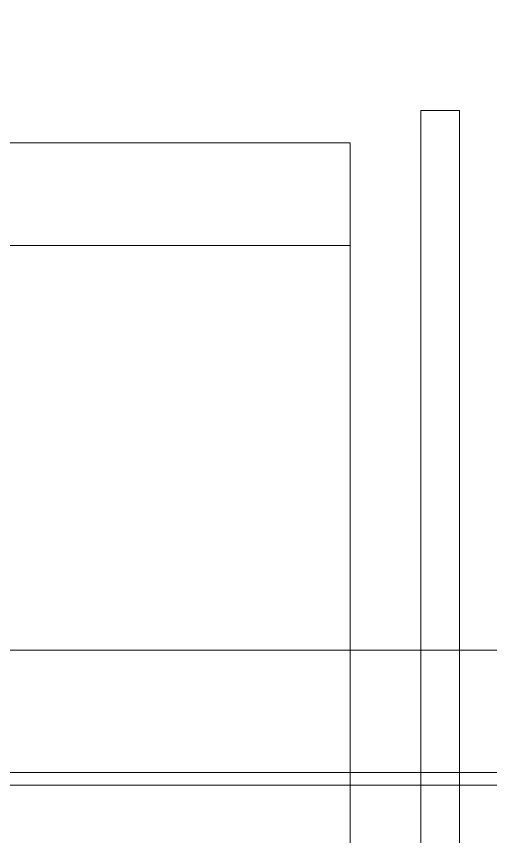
# Model space of a CAD drawing. Header units: millimetres. Extents: x 182 to 575, y -105 to 95.
# Drawn here: x 279.757 to 280.108, y 77.001 to 77.609 of the extents above; entities that cross this region are included whole.
import ezdxf

# ---------------------------------------------------------------- set-up
doc = ezdxf.new("R2010")
doc.units = ezdxf.units.MM
doc.header["$MEASUREMENT"] = 0
doc.layers.add('PDF_Geometry', color=7, linetype='Continuous')
doc.layers.add('PDF_Solid Fills', color=7, linetype='Continuous')

msp = doc.modelspace()

# ---------------------------------------------------------------- hatches: boundary and pattern name
at = {"layer": 'PDF_Solid Fills', "transparency": 33554559}
h = msp.add_hatch(color=256, dxfattribs=at)
h.paths.add_polyline_path([(280.0152, 77.22755), (280.0077, 77.22755), (280.0152, 77.22755)], flags=0)
h.paths.add_polyline_path([(280.0127, 77.22505), (280.0052, 77.22505), (280.0127, 77.22505)], flags=0)
h.paths.add_polyline_path([(279.9977, 77.21505), (280.0052, 77.21505), (279.9977, 77.21505)], flags=0)
h.paths.add_polyline_path([(280.0052, 77.21256), (279.9977, 77.21256), (280.0052, 77.21256)], flags=0)
h.paths.add_polyline_path([(279.9977, 77.21256), (280.0052, 77.21256), (279.9977, 77.21256)], flags=0)
h = msp.add_hatch(color=256, dxfattribs=at)
h.paths.add_polyline_path([(280.0627, 77.22505), (280.0552, 77.22505), (280.0627, 77.22505)], flags=0)
h.paths.add_polyline_path([(280.0577, 77.21755), (280.0652, 77.21755), (280.0577, 77.21755)], flags=0)
h.paths.add_polyline_path([(280.0652, 77.20755), (280.0577, 77.20755), (280.0652, 77.20755)], flags=0)
h.paths.add_polyline_path([(280.0577, 77.20755), (280.0652, 77.20755), (280.0577, 77.20755)], flags=0)
h.paths.add_polyline_path([(280.0652, 77.19505), (280.0577, 77.19505), (280.0652, 77.19505)], flags=0)

# ---------------------------------------------------------------- linework, layer by layer
at = {"layer": 'PDF_Geometry', "lineweight": 13}
msp.add_lwpolyline([(279.06115, 78.12529), (280.29925, 78.12529), (280.29925, 77.13958), (279.06115, 77.13958)], close=True, dxfattribs=at)
at = {"layer": 'PDF_Geometry', "lineweight": 20}
msp.add_lwpolyline([(280.05639, 76.65862), (280.08497, 76.65862), (280.08497, 77.53958), (280.05639, 77.53958)], close=True, dxfattribs=at)
at = {"layer": 'PDF_Geometry', "lineweight": 0}
for points in [[(280.00401, 77.51577), (280.00401, 77.43958), (278.65639, 77.43958), (278.65639, 77.51577)], [(278.65639, 77.43958), (280.00401, 77.43958), (280.00401, 76.45863), (278.65639, 76.45863)]]:
    msp.add_lwpolyline(points, close=True, dxfattribs=at)
at = {"layer": 'PDF_Geometry', "lineweight": 13}
msp.add_lwpolyline([(280.27068, 77.0491), (277.9802, 77.0491), (277.93258, 77.0491)], dxfattribs=at)
at = {"layer": 'PDF_Geometry', "lineweight": 20}
msp.add_lwpolyline([(280.26116, 77.03958), (277.93258, 77.03958)], dxfattribs=at)

doc.saveas('drawing.dxf')
